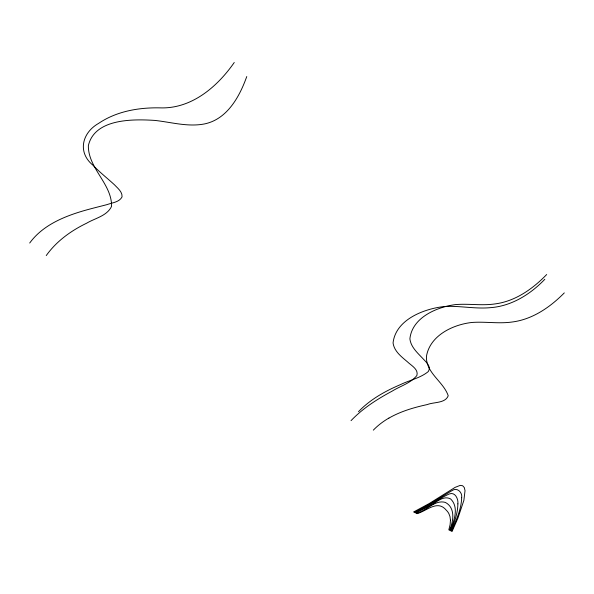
<?xml version="1.0" encoding="UTF-8"?>
<svg xmlns="http://www.w3.org/2000/svg" width="594" height="594" viewBox="0 0 594 594"><rect width="100%" height="100%" fill="white"/><g stroke="black" fill="none" stroke-linecap="round" stroke-linejoin="round"><path stroke-width="0.89" d="M246.762 76.544C239.56 96.733 227.071 119.52 204.121 124.005C187.63 127.079 171.198 122.193 154.863 120.419C132.989 119.008 94.691 118.481 88.365 145.612C88.023 168.377 112.132 184.051 111.546 206.43C106.972 215.986 95.107 218.169 86.679 223.181C70.998 230.732 56.423 241.253 46.25 255.561M234.251 62.496C217.278 86.91 191.409 109.058 159.979 107.863C138.662 107.432 116.565 111.249 98.619 123.381C82.083 132.714 77.183 152.316 92.976 165.229C99.673 172.267 107.365 178.245 114.493 184.823C117.649 188.216 122.446 191.743 122.06 196.896C119.29 202.264 112.162 202.71 107.054 204.603C98.701 206.794 90.295 208.791 82.017 211.249C62.37 217.152 42.122 225.928 29.7 243.028M351.032 420.656C362.756 408.353 377.235 399.116 392.137 391.142C400.334 386.033 410.617 383.234 416.862 375.549C418.763 369.238 411.13 365.473 407.373 361.768C401.388 356.712 394.186 351.277 393.057 342.968C395.663 319.423 424.428 308.509 444.98 306.452C459.986 305.717 474.91 309.014 489.924 307.707C511.241 306.311 530.331 294.409 544.817 279.284M358.486 411.687C370.136 399.48 385.135 391.142 400.527 384.585C409.66 380.115 420.3 378.126 428.274 371.577C431.897 366.342 425.282 361.419 422.178 357.833C416.988 352.413 410.81 346.725 409.89 338.847C412.125 317.463 436.857 306.987 455.732 304.566C468.889 303.519 482.135 305.865 495.255 303.89C515.466 301.203 532.811 288.825 546.688 274.525M564.3 292.887C550.126 307.239 532.395 319.52 511.924 322.037C498.596 323.908 485.172 321.443 471.814 322.475C452.717 324.621 429.826 335.625 426.433 356.467C425.816 373.025 443.458 381.556 448.225 395.767C445.248 403.475 433.88 401.908 427.309 404.559C414.025 407.447 400.772 411.286 388.921 418.109M373.322 430.153A46.859 27.94 -26.6 0 1 388.899 418.072M461.679 497.69C461.323 509.526 456.095 520.53 451.395 531.177L452.041 531.504L457.877 518.25L463.877 500.363L465.028 490.651L464.293 487.555L462.659 485.758L460.246 485.372L455.167 487.34L429.388 503.452L413.669 511.939L414.337 512.28C427.45 506.095 439.471 497.958 451.952 490.666C456.957 486.917 462.57 492.255 461.679 497.69M457.877 503.861C457.766 513.275 454.462 522.312 450.749 530.843L450.104 530.516C454.054 521.109 459.296 507.276 450.616 498.945C442.278 494.52 434.57 504.662 427.093 507.09A248.195 200.401 -11.3 0 1 415.681 512.964L415.013 512.622C426.886 507.41 437.318 499.465 449.049 494.045C455.071 491.468 458.464 498.915 457.877 503.861M450.452 520.24L450.118 524.636L448.819 529.855L449.465 530.19C453.571 521.517 455.583 507.64 445.314 502.413C434.897 499.368 426.158 511.189 416.357 513.313L417.025 513.654C426.678 511.1 437.436 499.346 446.28 510.194A24.606 17.241 -15.7 0 1 448.856 513.61L449.985 516.594L450.452 520.24"/></g></svg>
